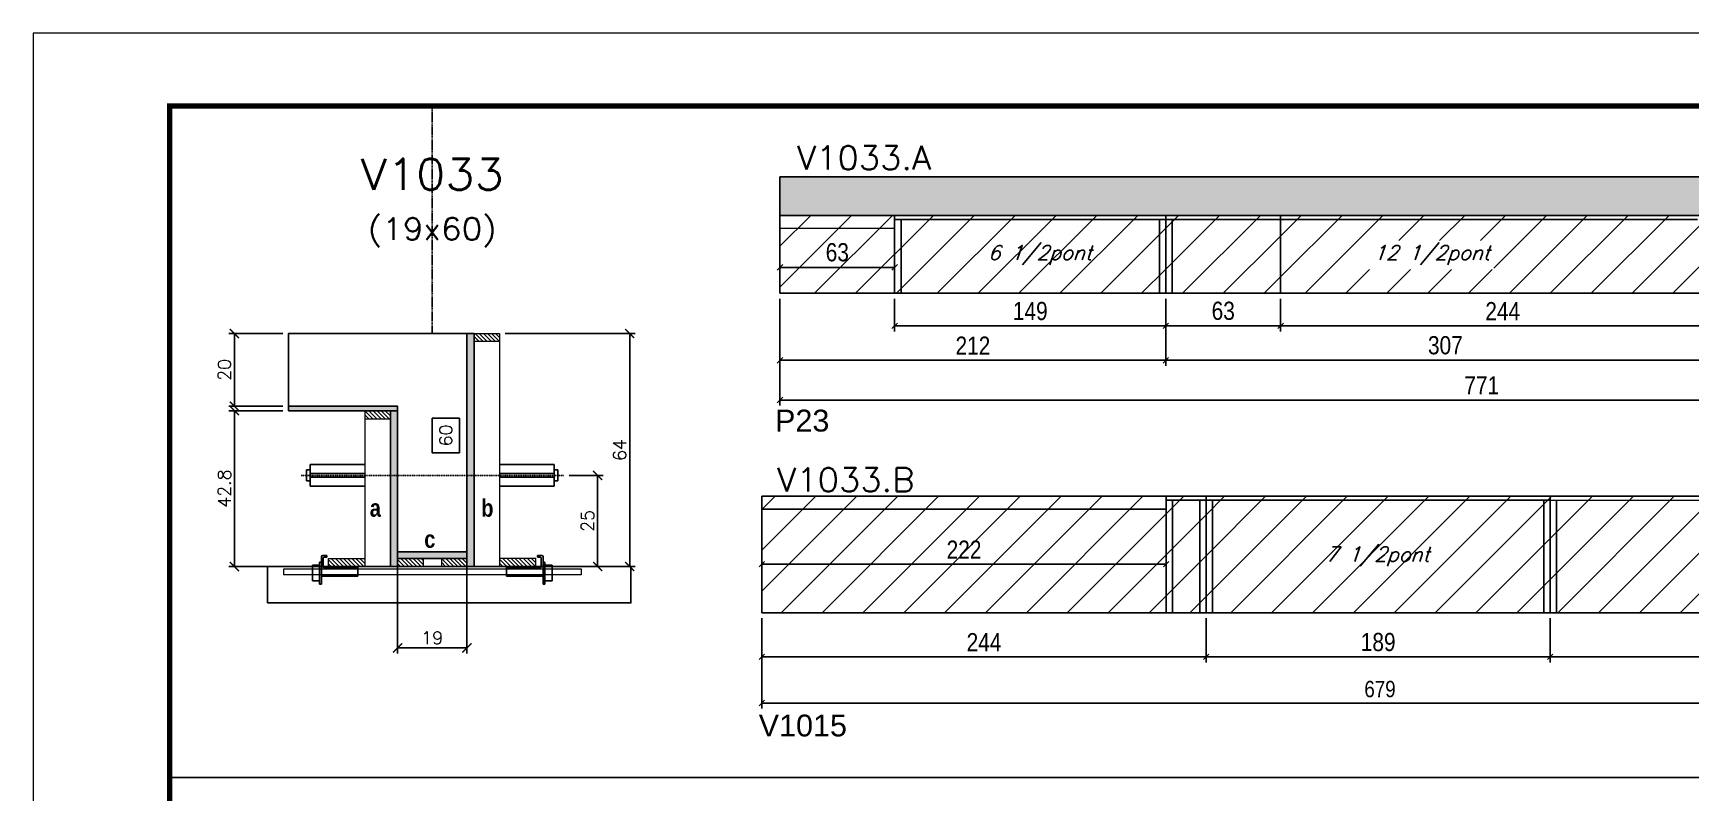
# Model space of a CAD drawing. Extents: x -20960 to -5926, y -2106 to 21915.
# Drawn here: x -10622 to -9711, y 11161 to 11578 of the extents above; entities that cross this region are included whole.
import ezdxf
from ezdxf.enums import TextEntityAlignment as Align

# ---------------------------------------------------------------- set-up
doc = ezdxf.new("R2010")
doc.units = 0
doc.linetypes.add('DASHED', pattern=[0.75, 0.5, -0.25])
doc.linetypes.add('HIDDEN', pattern=[0.375, 0.25, -0.125])
for name, color, linetype in [('5', 5, 'Continuous'), ('barrote', 251, 'Continuous'), ('COTA', 241, 'Continuous'), ('Cota Seção (2x)', 4, 'Continuous'), ('detalhes', 4, 'Continuous'), ('Painéis', 200, 'Continuous'), ('presilha', 1, 'Continuous'), ('SARR_2.2x7', 40, 'Continuous'), ('SARR_3.5x7', 81, 'Continuous'), ('TENSOR', 3, 'Continuous'), ('texto', 7, 'Continuous'), ('Texto de Titulo', 7, 'Continuous'), ('Texto Qtd Sarr', 242, 'Continuous')]:
    doc.layers.add(name, color=color, linetype=linetype)
for name, color, linetype, lineweight in [('CONCRETO', 251, 'Continuous', 25), ('Folhas', 255, 'Continuous', 9), ('Hachura', 251, 'Continuous', 9), ('Madeira', 126, 'Continuous', 18), ('Sarr 2.2x7', 40, 'Continuous', 9), ('SARRAFO DE PRESSAO', 251, 'DASHED', 9), ('SCO-___-LAJ', 2, 'Continuous', 0), ('Texto Seção', 7, 'Continuous', 15)]:
    doc.layers.add(name, color=color, linetype=linetype, lineweight=lineweight)
doc.styles.add('COTA TECNICA', font='techl___.ttf', dxfattribs={"height": 10})
doc.styles.add('COTA TECNICA-50', font='techl___.ttf', dxfattribs={"height": 9})
doc.styles.add('REGUA-120', font='ROMANS.shx', dxfattribs={"height": 15})
doc.styles.add('Romans', font='romans.shx')
doc.styles.get("Standard").update_dxf_attribs({"font": 'arial.ttf'})
doc.styles.add('TECNICA', font='techb___.ttf', dxfattribs={"height": 10})
doc.dimstyles.new('COTA PAINEL-50', dxfattribs={"dimtxt": 9, "dimasz": 3, "dimexe": 3, "dimexo": 3, "dimgap": 3, "dimtad": 1, "dimdec": 1, "dimzin": 12, "dimdsep": 46, "dimtxsty": 'COTA TECNICA-50', "dimblk1": 'OBLIQUE', "dimblk2": 'OBLIQUE', "dimsah": 1, "dimcen": 0.9, "dimclrd": 4, "dimclre": 4, "dimclrt": 240, "dimadec": 1, "dimazin": 3, "dimtfac": 1, "dimtdec": 1, "dimtmove": 0, "dimatfit": 3, "dimfxl": 1, "dimtolj": 1, "dimtzin": 12, "dimarcsym": 0})
doc.dimstyles.new('Cota Seção (2x)', dxfattribs={"dimtxt": 7, "dimasz": 5, "dimexe": 3, "dimexo": 3, "dimgap": 2, "dimtad": 3, "dimdec": 1, "dimlfac": 0.5, "dimzin": 12, "dimdsep": 46, "dimtxsty": 'Romans', "dimblk": 'ARCHTICK', "dimcen": 0, "dimclrd": 4, "dimclre": 4, "dimclrt": 1, "dimadec": 1, "dimazin": 3, "dimtfac": 1, "dimtdec": 1, "dimtmove": 0, "dimatfit": 3, "dimldrblk": 'OBLIQUE', "dimfxl": 1, "dimtolj": 1, "dimtzin": 12, "dimarcsym": 0})
doc.dimstyles.new('Cota Seção interna', dxfattribs={"dimtxt": 7, "dimasz": 6, "dimexe": 0.18, "dimexo": 2, "dimgap": -4, "dimtad": 3, "dimdec": 1, "dimlfac": 0.5, "dimzin": 12, "dimdsep": 46, "dimtxsty": 'Romans', "dimblk": 'ARCHTICK', "dimcen": 0.09, "dimse1": 1, "dimse2": 1, "dimsd1": 1, "dimsd2": 1, "dimclrd": 180, "dimclre": 5, "dimclrt": 1, "dimadec": 0, "dimazin": 3, "dimtfac": 1, "dimtdec": 1, "dimtofl": 0, "dimtmove": 0, "dimatfit": 3, "dimldrblk": 'ARCHTICK', "dimfxl": 1, "dimtolj": 1, "dimtzin": 0, "dimarcsym": 0})
doc.dimstyles.new('PAINEL', dxfattribs={"dimtxt": 10, "dimasz": 3, "dimexe": 3, "dimexo": 3, "dimgap": 3, "dimtad": 1, "dimdec": 1, "dimzin": 12, "dimdsep": 46, "dimtxsty": 'COTA TECNICA', "dimblk1": 'OBLIQUE', "dimblk2": 'OBLIQUE', "dimsah": 1, "dimcen": 0.9, "dimclrd": 4, "dimclre": 4, "dimclrt": 240, "dimadec": 1, "dimazin": 3, "dimtfac": 1, "dimtdec": 1, "dimtmove": 0, "dimatfit": 3, "dimfxl": 1, "dimtolj": 1, "dimtzin": 12, "dimarcsym": 0})
pattern_1 = [(315, (12534.8435, 3055.5712), (1.12253202, 1.12253202), [])]
pattern_2 = [(45, (-3170, 1148.575), (-11.22532, 11.22532), [])]

# ---------------------------------------------------------------- blocks, each defined once
blk = doc.blocks.new('9999999999')
at = {"layer": 'Folhas'}
blk.add_lwpolyline([(98138.98, 34190.21), (99623.98, 34190.21), (99623.98, 35240.21), (98138.98, 35240.21)], close=True, dxfattribs=at)
at = {"layer": 'Folhas', "color": 30, "const_width": 3}
blk.add_lwpolyline([(98213.98, 34230.21), (99583.98, 34230.21), (99583.98, 35200.21), (98213.98, 35200.21)], close=True, dxfattribs=at)
blk = doc.blocks.new('_ArchTick')
at = {"color": 0, "linetype": 'ByBlock', "const_width": 0.15}
blk.add_lwpolyline([(-0.5, -0.5), (0.5, 0.5)], dxfattribs=at)
blk = doc.blocks.new('*D7686')
at = {"layer": 'COTA', "color": 4, "lineweight": -2, "transparency": 16777216}
for p, q in [((-10484.78, 11370.81), (-10514.43, 11370.81)), ((-10511.43, 11285.21), (-10511.43, 11370.81)), ((-10462.78, 11285.21), (-10514.43, 11285.21))]:
    blk.add_line(p, q, dxfattribs=at)
at = {"layer": 'Defpoints', "color": 0, "transparency": 16777216}
for p in [(-10511.43, 11370.81), (-10481.78, 11370.81), (-10459.78, 11285.21)]:
    blk.add_point(p, dxfattribs=at)
at = {"layer": 'COTA', "color": 4, "lineweight": -2, "transparency": 16777216, "xscale": 5, "yscale": 5, "zscale": 5}
for p, rotation in [((-10511.43, 11370.81), 90), ((-10511.43, 11285.21), 270)]:
    blk.add_blockref('_ArchTick', p, dxfattribs=dict(at, rotation=rotation))
at = {"layer": 'COTA', "color": 1, "transparency": 16777216, "insert": (-10516.93, 11328.01), "char_height": 7, "attachment_point": 5, "rotation": 90, "style": 'Romans'}
blk.add_mtext('\\A1;42.8', dxfattribs=at)
blk = doc.blocks.new('_Oblique')
at = {"color": 0, "linetype": 'ByBlock', "lineweight": -2}
blk.add_line((-0.5, -0.5), (0.5, 0.5), dxfattribs=at)
blk = doc.blocks.new('*D7687')
at = {"layer": 'COTA', "color": 4, "lineweight": -2, "transparency": 16777216}
for p, q in [((-10484.78, 11413.21), (-10514.43, 11413.21)), ((-10511.43, 11413.21), (-10511.43, 11373.21)), ((-10484.78, 11373.21), (-10514.43, 11373.21))]:
    blk.add_line(p, q, dxfattribs=at)
at = {"layer": 'Defpoints', "color": 0, "transparency": 16777216}
for p in [(-10481.78, 11413.21), (-10511.43, 11373.21), (-10481.78, 11373.21)]:
    blk.add_point(p, dxfattribs=at)
at = {"layer": 'COTA', "color": 4, "lineweight": -2, "transparency": 16777216, "xscale": 5, "yscale": 5, "zscale": 5}
for p, rotation in [((-10511.43, 11413.21), 90), ((-10511.43, 11373.21), 270)]:
    blk.add_blockref('_ArchTick', p, dxfattribs=dict(at, rotation=rotation))
at = {"layer": 'COTA', "color": 1, "transparency": 16777216, "insert": (-10516.93, 11393.21), "char_height": 7, "attachment_point": 5, "rotation": 90, "style": 'Romans'}
blk.add_mtext('\\A1;20', dxfattribs=at)
blk = doc.blocks.new('*D7688')
at = {"layer": 'COTA', "color": 4, "lineweight": -2, "transparency": 16777216}
for p, q in [((-10362.79, 11413.21), (-10291.3, 11413.21)), ((-10294.3, 11285.21), (-10294.3, 11413.21)), ((-10342.78, 11285.21), (-10291.3, 11285.21))]:
    blk.add_line(p, q, dxfattribs=at)
at = {"layer": 'Defpoints', "color": 0, "transparency": 16777216}
for p in [(-10365.79, 11413.21), (-10294.3, 11413.21), (-10345.78, 11285.21)]:
    blk.add_point(p, dxfattribs=at)
at = {"layer": 'COTA', "color": 4, "lineweight": -2, "transparency": 16777216, "xscale": 5, "yscale": 5, "zscale": 5}
for p, rotation in [((-10294.3, 11413.21), 90), ((-10294.3, 11285.21), 270)]:
    blk.add_blockref('_ArchTick', p, dxfattribs=dict(at, rotation=rotation))
at = {"layer": 'COTA', "color": 1, "transparency": 16777216, "insert": (-10299.8, 11349.21), "char_height": 7, "attachment_point": 5, "rotation": 90, "style": 'Romans'}
blk.add_mtext('\\A1;64', dxfattribs=at)
blk = doc.blocks.new('*D7689')
at = {"layer": 'Cota Seção (2x)', "color": 180, "lineweight": -2, "transparency": 16777216}
for p, q in [((-10387.78, 11366.71), (-10402.78, 11366.71)), ((-10402.78, 11366.71), (-10402.78, 11347.71)), ((-10387.78, 11347.71), (-10387.78, 11366.71)), ((-10402.78, 11347.71), (-10387.78, 11347.71))]:
    blk.add_line(p, q, dxfattribs=at)
at = {"layer": 'Defpoints', "color": 0, "transparency": 16777216}
for p in [(-10383.79, 11413.21), (-10383.78, 11413.21), (-10383.78, 11293.22)]:
    blk.add_point(p, dxfattribs=at)
at = {"layer": 'Cota Seção (2x)', "color": 1, "transparency": 16777216, "insert": (-10395.28, 11357.21), "char_height": 7, "attachment_point": 5, "rotation": 90, "style": 'Romans'}
blk.add_mtext('\\A1;60', dxfattribs=at)
blk = doc.blocks.new('titulo1')
at = {"layer": 'Defpoints', "color": 252, "linetype": 'HIDDEN', "ltscale": 2}
blk.add_line((0, 0), (0, 125), dxfattribs=at)
at = {"layer": 'Defpoints', "style": 'Romans', "oblique": 15}
blk.add_attdef('FOLHA', text='', height=10, dxfattribs=at).set_placement((0, 15.58), align=Align.MIDDLE_CENTER)
at = {"layer": 'Texto Qtd Sarr', "color": 3, "style": 'Romans', "oblique": 15}
for tag, height, p in [('TITULO', 17, (0, 71.45)), ('SEÇÃO', 12, (0, 41.55))]:
    blk.add_attdef(tag, text='', height=height, dxfattribs=at).set_placement(p, align=Align.MIDDLE_CENTER)
blk = doc.blocks.new('PRESILHA METÁLICA 1')
at = {"layer": 'presilha'}
for p, q in [((6, 15.5), (7.5, 15.5)), ((6, -2.5), (6, 15.5)), ((7.5, 10.6), (7.5, 19.9)), ((7.5, 15.5), (7.5, -2.5)), ((12, 21), (8.6, 21)), ((9, 11.6), (9, 18.9)), ((12, 19.5), (9.6, 19.5)), ((12, 21), (12, 19.5)), ((0, 13), (6, 13)), ((0, 13), (0, 0)), ((6, 0), (0, 0)), ((6, 13), (6, 0)), ((37.5, 4.1), (7.5, 4.1)), ((37.5, 11), (9.6, 11)), ((37.5, 11), (37.5, 4.1)), ((7.5, -2.5), (6, -2.5))]:
    blk.add_line(p, q, dxfattribs=at)
for centre, radius, start, end in [((8.6, 19.9), 1.14, 90, 180), ((9.6, 18.9), 0.57, 90, 180), ((9.6, 11.6), 0.57, 180, 270)]:
    blk.add_arc(centre, radius, start, end, dxfattribs=at)
blk = doc.blocks.new('*D7690')
at = {"layer": 'COTA', "color": 4, "lineweight": -2, "transparency": 16777216}
for p, q in [((-10421.78, 11286.61), (-10421.78, 11237.49)), ((-10383.78, 11286.61), (-10383.78, 11237.49)), ((-10421.78, 11240.49), (-10383.78, 11240.49))]:
    blk.add_line(p, q, dxfattribs=at)
at = {"layer": 'Defpoints', "color": 0, "transparency": 16777216}
for p in [(-10421.78, 11289.61), (-10383.78, 11289.61), (-10383.78, 11240.49)]:
    blk.add_point(p, dxfattribs=at)
at = {"layer": 'COTA', "color": 4, "lineweight": -2, "transparency": 16777216, "xscale": 5, "yscale": 5, "zscale": 5, "rotation": 180}
blk.add_blockref('_ArchTick', (-10421.78, 11240.49), dxfattribs=at)
at = {"layer": 'COTA', "color": 4, "lineweight": -2, "transparency": 16777216, "xscale": 5, "yscale": 5, "zscale": 5}
blk.add_blockref('_ArchTick', (-10383.78, 11240.49), dxfattribs=at)
at = {"layer": 'COTA', "color": 1, "transparency": 16777216, "insert": (-10402.78, 11245.99), "char_height": 7, "attachment_point": 5, "style": 'Romans'}
blk.add_mtext('\\A1;19', dxfattribs=at)
blk = doc.blocks.new('*D7735')
at = {"layer": 'COTA', "color": 4, "linetype": 'ByBlock', "lineweight": -2, "transparency": 16777216}
for p, q in [((-10211.77, 11432.29), (-10211.77, 11395.48)), ((-9999.77, 11432.29), (-9999.77, 11395.48)), ((-10211.77, 11398.48), (-9999.77, 11398.48))]:
    blk.add_line(p, q, dxfattribs=at)
at = {"layer": 'Defpoints', "color": 0, "linetype": 'ByBlock', "transparency": 16777216}
for p in [(-10211.77, 11435.29), (-9999.77, 11435.29), (-9999.77, 11398.48)]:
    blk.add_point(p, dxfattribs=at)
at = {"layer": 'COTA', "color": 4, "linetype": 'ByBlock', "lineweight": -2, "transparency": 16777216, "xscale": 3, "yscale": 3, "zscale": 3, "rotation": 180}
blk.add_blockref('_Oblique', (-10211.77, 11398.48), dxfattribs=at)
at = {"layer": 'COTA', "color": 4, "linetype": 'ByBlock', "lineweight": -2, "transparency": 16777216, "xscale": 3, "yscale": 3, "zscale": 3}
blk.add_blockref('_Oblique', (-9999.77, 11398.48), dxfattribs=at)
at = {"layer": 'COTA', "color": 240, "linetype": 'ByBlock', "transparency": 16777216, "insert": (-10105.77, 11406.54), "char_height": 10, "attachment_point": 5, "style": 'COTA TECNICA'}
blk.add_mtext('\\A1;212', dxfattribs=at)
blk = doc.blocks.new('*D7691')
at = {"layer": 'COTA', "color": 4, "linetype": 'ByBlock', "lineweight": -2, "transparency": 16777216}
for p, q in [((-9999.77, 11432.29), (-9999.77, 11414.4)), ((-9936.75, 11432.29), (-9936.75, 11414.4)), ((-9999.77, 11417.4), (-9936.75, 11417.4))]:
    blk.add_line(p, q, dxfattribs=at)
at = {"layer": 'Defpoints', "color": 0, "linetype": 'ByBlock', "transparency": 16777216}
for p in [(-9999.77, 11435.29), (-9936.75, 11435.29), (-9936.75, 11417.4)]:
    blk.add_point(p, dxfattribs=at)
at = {"layer": 'COTA', "color": 4, "linetype": 'ByBlock', "lineweight": -2, "transparency": 16777216, "xscale": 3, "yscale": 3, "zscale": 3, "rotation": 180}
blk.add_blockref('_Oblique', (-9999.77, 11417.4), dxfattribs=at)
at = {"layer": 'COTA', "color": 4, "linetype": 'ByBlock', "lineweight": -2, "transparency": 16777216, "xscale": 3, "yscale": 3, "zscale": 3}
blk.add_blockref('_Oblique', (-9936.75, 11417.4), dxfattribs=at)
at = {"layer": 'COTA', "color": 240, "linetype": 'ByBlock', "transparency": 16777216, "insert": (-9968.26, 11425.62), "char_height": 10, "attachment_point": 5, "style": 'COTA TECNICA'}
blk.add_mtext('\\A1;63', dxfattribs=at)
blk = doc.blocks.new('*D7692')
at = {"layer": 'COTA', "color": 4, "linetype": 'ByBlock', "lineweight": -2, "transparency": 16777216}
for p, q in [((-9936.75, 11432.29), (-9936.75, 11414.4)), ((-9692.75, 11432.29), (-9692.75, 11414.4)), ((-9936.75, 11417.4), (-9692.75, 11417.4))]:
    blk.add_line(p, q, dxfattribs=at)
at = {"layer": 'Defpoints', "color": 0, "linetype": 'ByBlock', "transparency": 16777216}
for p in [(-9936.75, 11435.29), (-9692.75, 11435.29), (-9692.75, 11417.4)]:
    blk.add_point(p, dxfattribs=at)
at = {"layer": 'COTA', "color": 4, "linetype": 'ByBlock', "lineweight": -2, "transparency": 16777216, "xscale": 3, "yscale": 3, "zscale": 3, "rotation": 180}
blk.add_blockref('_Oblique', (-9936.75, 11417.4), dxfattribs=at)
at = {"layer": 'COTA', "color": 4, "linetype": 'ByBlock', "lineweight": -2, "transparency": 16777216, "xscale": 3, "yscale": 3, "zscale": 3}
blk.add_blockref('_Oblique', (-9692.75, 11417.4), dxfattribs=at)
at = {"layer": 'COTA', "color": 240, "linetype": 'ByBlock', "transparency": 16777216, "insert": (-9814.75, 11425.48), "char_height": 10, "attachment_point": 5, "style": 'COTA TECNICA'}
blk.add_mtext('\\A1;244', dxfattribs=at)
blk = doc.blocks.new('*D7693')
at = {"layer": 'COTA', "color": 4, "linetype": 'ByBlock', "lineweight": -2, "transparency": 16777216}
for p, q in [((-10221.67, 11256.75), (-10221.67, 11232.55)), ((-9977.67, 11256.75), (-9977.67, 11232.55)), ((-10221.67, 11235.55), (-9977.67, 11235.55))]:
    blk.add_line(p, q, dxfattribs=at)
at = {"layer": 'Defpoints', "color": 0, "linetype": 'ByBlock', "transparency": 16777216}
for p in [(-10221.67, 11259.75), (-9977.67, 11259.75), (-9977.67, 11235.55)]:
    blk.add_point(p, dxfattribs=at)
at = {"layer": 'COTA', "color": 4, "linetype": 'ByBlock', "lineweight": -2, "transparency": 16777216, "xscale": 3, "yscale": 3, "zscale": 3, "rotation": 180}
blk.add_blockref('_Oblique', (-10221.67, 11235.55), dxfattribs=at)
at = {"layer": 'COTA', "color": 4, "linetype": 'ByBlock', "lineweight": -2, "transparency": 16777216, "xscale": 3, "yscale": 3, "zscale": 3}
blk.add_blockref('_Oblique', (-9977.67, 11235.55), dxfattribs=at)
at = {"layer": 'COTA', "color": 240, "linetype": 'ByBlock', "transparency": 16777216, "insert": (-10099.67, 11243.62), "char_height": 10, "attachment_point": 5, "style": 'COTA TECNICA'}
blk.add_mtext('\\A1;244', dxfattribs=at)
blk = doc.blocks.new('*D7694')
at = {"layer": 'COTA', "color": 4, "linetype": 'ByBlock', "lineweight": -2, "transparency": 16777216}
for p, q in [((-9977.67, 11256.75), (-9977.67, 11232.55)), ((-9788.66, 11256.75), (-9788.66, 11232.55)), ((-9977.67, 11235.55), (-9788.66, 11235.55))]:
    blk.add_line(p, q, dxfattribs=at)
at = {"layer": 'Defpoints', "color": 0, "linetype": 'ByBlock', "transparency": 16777216}
for p in [(-9977.67, 11259.75), (-9788.66, 11259.75), (-9788.66, 11235.55)]:
    blk.add_point(p, dxfattribs=at)
at = {"layer": 'COTA', "color": 4, "linetype": 'ByBlock', "lineweight": -2, "transparency": 16777216, "xscale": 3, "yscale": 3, "zscale": 3, "rotation": 180}
blk.add_blockref('_Oblique', (-9977.67, 11235.55), dxfattribs=at)
at = {"layer": 'COTA', "color": 4, "linetype": 'ByBlock', "lineweight": -2, "transparency": 16777216, "xscale": 3, "yscale": 3, "zscale": 3}
blk.add_blockref('_Oblique', (-9788.66, 11235.55), dxfattribs=at)
at = {"layer": 'COTA', "color": 240, "linetype": 'ByBlock', "transparency": 16777216, "insert": (-9883.16, 11243.65), "char_height": 10, "attachment_point": 5, "style": 'COTA TECNICA'}
blk.add_mtext('\\A1;189', dxfattribs=at)
blk = doc.blocks.new('*D7737')
at = {"layer": 'COTA', "color": 4, "linetype": 'ByBlock', "lineweight": -2, "transparency": 16777216}
for p, q in [((-9788.66, 11256.75), (-9788.66, 11232.55)), ((-9542.66, 11256.75), (-9542.66, 11232.55)), ((-9788.66, 11235.55), (-9542.66, 11235.55))]:
    blk.add_line(p, q, dxfattribs=at)
at = {"layer": 'Defpoints', "color": 0, "linetype": 'ByBlock', "transparency": 16777216}
for p in [(-9788.66, 11259.75), (-9542.66, 11259.75), (-9542.66, 11235.55)]:
    blk.add_point(p, dxfattribs=at)
at = {"layer": 'COTA', "color": 4, "linetype": 'ByBlock', "lineweight": -2, "transparency": 16777216, "xscale": 3, "yscale": 3, "zscale": 3, "rotation": 180}
blk.add_blockref('_Oblique', (-9788.66, 11235.55), dxfattribs=at)
at = {"layer": 'COTA', "color": 4, "linetype": 'ByBlock', "lineweight": -2, "transparency": 16777216, "xscale": 3, "yscale": 3, "zscale": 3}
blk.add_blockref('_Oblique', (-9542.66, 11235.55), dxfattribs=at)
at = {"layer": 'COTA', "color": 240, "linetype": 'ByBlock', "transparency": 16777216, "insert": (-9665.66, 11243.65), "char_height": 10, "attachment_point": 5, "style": 'COTA TECNICA'}
blk.add_mtext('\\A1;246', dxfattribs=at)
blk = doc.blocks.new('*D7747')
at = {"layer": 'COTA', "color": 4, "linetype": 'ByBlock', "lineweight": -2, "transparency": 16777216}
for p, q in [((-10211.77, 11453.69), (-10211.77, 11446.56)), ((-10211.77, 11449.56), (-10148.77, 11449.56)), ((-10148.77, 11453.69), (-10148.77, 11446.56))]:
    blk.add_line(p, q, dxfattribs=at)
at = {"layer": 'Defpoints', "color": 0, "linetype": 'ByBlock', "transparency": 16777216}
for p in [(-10211.77, 11456.69), (-10148.77, 11456.69), (-10148.77, 11449.56)]:
    blk.add_point(p, dxfattribs=at)
at = {"layer": 'COTA', "color": 4, "linetype": 'ByBlock', "lineweight": -2, "transparency": 16777216, "xscale": 3, "yscale": 3, "zscale": 3, "rotation": 180}
blk.add_blockref('_Oblique', (-10211.77, 11449.56), dxfattribs=at)
at = {"layer": 'COTA', "color": 4, "linetype": 'ByBlock', "lineweight": -2, "transparency": 16777216, "xscale": 3, "yscale": 3, "zscale": 3}
blk.add_blockref('_Oblique', (-10148.77, 11449.56), dxfattribs=at)
at = {"layer": 'COTA', "color": 240, "linetype": 'ByBlock', "transparency": 16777216, "insert": (-10180.27, 11457.78), "char_height": 10, "attachment_point": 5, "style": 'COTA TECNICA'}
blk.add_mtext('\\A1;63', dxfattribs=at)
blk = doc.blocks.new('*D7749')
at = {"layer": 'COTA', "color": 4, "linetype": 'ByBlock', "lineweight": -2, "transparency": 16777216}
for p, q in [((-10221.67, 11288.76), (-10221.67, 11283.46)), ((-10221.67, 11286.46), (-9999.67, 11286.46)), ((-9999.67, 11288.76), (-9999.67, 11283.46))]:
    blk.add_line(p, q, dxfattribs=at)
at = {"layer": 'Defpoints', "color": 0, "linetype": 'ByBlock', "transparency": 16777216}
for p in [(-10221.67, 11291.76), (-9999.67, 11291.76), (-9999.67, 11286.46)]:
    blk.add_point(p, dxfattribs=at)
at = {"layer": 'COTA', "color": 4, "linetype": 'ByBlock', "lineweight": -2, "transparency": 16777216, "xscale": 3, "yscale": 3, "zscale": 3, "rotation": 180}
blk.add_blockref('_Oblique', (-10221.67, 11286.46), dxfattribs=at)
at = {"layer": 'COTA', "color": 4, "linetype": 'ByBlock', "lineweight": -2, "transparency": 16777216, "xscale": 3, "yscale": 3, "zscale": 3}
blk.add_blockref('_Oblique', (-9999.67, 11286.46), dxfattribs=at)
at = {"layer": 'COTA', "color": 240, "linetype": 'ByBlock', "transparency": 16777216, "insert": (-10110.67, 11294.46), "char_height": 10, "attachment_point": 5, "style": 'COTA TECNICA'}
blk.add_mtext('\\A1;222', dxfattribs=at)
blk = doc.blocks.new('*D7705')
at = {"layer": 'COTA', "color": 4, "linetype": 'ByBlock', "lineweight": -2, "transparency": 16777216}
for p, q in [((-10211.77, 11432.29), (-10211.77, 11373.66)), ((-9440.75, 11432.29), (-9440.75, 11373.66)), ((-10211.77, 11376.66), (-9440.75, 11376.66))]:
    blk.add_line(p, q, dxfattribs=at)
at = {"layer": 'Defpoints', "color": 0, "linetype": 'ByBlock', "transparency": 16777216}
for p in [(-10211.77, 11435.29), (-9440.75, 11435.29), (-9440.75, 11376.66)]:
    blk.add_point(p, dxfattribs=at)
at = {"layer": 'COTA', "color": 4, "linetype": 'ByBlock', "lineweight": -2, "transparency": 16777216, "xscale": 3, "yscale": 3, "zscale": 3, "rotation": 180}
blk.add_blockref('_Oblique', (-10211.77, 11376.66), dxfattribs=at)
at = {"layer": 'COTA', "color": 4, "linetype": 'ByBlock', "lineweight": -2, "transparency": 16777216, "xscale": 3, "yscale": 3, "zscale": 3}
blk.add_blockref('_Oblique', (-9440.75, 11376.66), dxfattribs=at)
at = {"layer": 'COTA', "color": 240, "linetype": 'ByBlock', "transparency": 16777216, "insert": (-9826.26, 11384.73), "char_height": 10, "attachment_point": 5, "style": 'COTA TECNICA'}
blk.add_mtext('\\A1;771', dxfattribs=at)
blk = doc.blocks.new('*D7706')
at = {"layer": 'COTA', "color": 4, "lineweight": -2, "transparency": 16777216}
for p, q in [((-10327.48, 11335.27), (-10308.92, 11335.27)), ((-10311.92, 11335.27), (-10311.92, 11285.21)), ((-10327.47, 11285.21), (-10308.92, 11285.21))]:
    blk.add_line(p, q, dxfattribs=at)
at = {"layer": 'Defpoints', "color": 0, "transparency": 16777216}
for p in [(-10330.48, 11335.27), (-10330.47, 11285.21), (-10311.92, 11285.21)]:
    blk.add_point(p, dxfattribs=at)
at = {"layer": 'COTA', "color": 4, "lineweight": -2, "transparency": 16777216, "xscale": 5, "yscale": 5, "zscale": 5}
for p, rotation in [((-10311.92, 11335.27), 90), ((-10311.92, 11285.21), 270)]:
    blk.add_blockref('_ArchTick', p, dxfattribs=dict(at, rotation=rotation))
at = {"layer": 'COTA', "color": 1, "transparency": 16777216, "insert": (-10317.42, 11310.24), "char_height": 7, "attachment_point": 5, "rotation": 90, "style": 'Romans'}
blk.add_mtext('\\A1;25', dxfattribs=at)
blk = doc.blocks.new('*D7750')
at = {"layer": 'COTA', "color": 4, "linetype": 'ByBlock', "lineweight": -2, "transparency": 16777216}
for p, q in [((-10221.67, 11256.76), (-10221.67, 11207.21)), ((-9542.66, 11256.75), (-9542.66, 11207.21)), ((-10221.67, 11210.21), (-9542.66, 11210.21))]:
    blk.add_line(p, q, dxfattribs=at)
at = {"layer": 'Defpoints', "color": 0, "linetype": 'ByBlock', "transparency": 16777216}
for p in [(-10221.67, 11259.76), (-9542.66, 11259.75), (-9542.66, 11210.21)]:
    blk.add_point(p, dxfattribs=at)
at = {"layer": 'COTA', "color": 4, "linetype": 'ByBlock', "lineweight": -2, "transparency": 16777216, "xscale": 3, "yscale": 3, "zscale": 3, "rotation": 180}
blk.add_blockref('_Oblique', (-10221.67, 11210.21), dxfattribs=at)
at = {"layer": 'COTA', "color": 4, "linetype": 'ByBlock', "lineweight": -2, "transparency": 16777216, "xscale": 3, "yscale": 3, "zscale": 3}
blk.add_blockref('_Oblique', (-9542.66, 11210.21), dxfattribs=at)
at = {"layer": 'COTA', "color": 240, "linetype": 'ByBlock', "transparency": 16777216, "insert": (-9882.16, 11217.83), "char_height": 9, "attachment_point": 5, "style": 'COTA TECNICA-50'}
blk.add_mtext('\\A1;679', dxfattribs=at)
blk = doc.blocks.new('*D7751')
at = {"layer": 'COTA', "color": 4, "lineweight": -2, "ltscale": 25, "transparency": 16777216}
for p, q in [((-10148.77, 11432.29), (-10148.77, 11414.4)), ((-9999.77, 11432.29), (-9999.77, 11414.4)), ((-10148.77, 11417.4), (-9999.77, 11417.4))]:
    blk.add_line(p, q, dxfattribs=at)
at = {"layer": 'Defpoints', "color": 0, "ltscale": 25, "transparency": 16777216}
for p in [(-10148.77, 11435.29), (-9999.77, 11435.29), (-9999.77, 11417.4)]:
    blk.add_point(p, dxfattribs=at)
at = {"layer": 'COTA', "color": 4, "lineweight": -2, "ltscale": 25, "transparency": 16777216, "xscale": 3, "yscale": 3, "zscale": 3, "rotation": 180}
blk.add_blockref('_Oblique', (-10148.77, 11417.4), dxfattribs=at)
at = {"layer": 'COTA', "color": 4, "lineweight": -2, "ltscale": 25, "transparency": 16777216, "xscale": 3, "yscale": 3, "zscale": 3}
blk.add_blockref('_Oblique', (-9999.77, 11417.4), dxfattribs=at)
at = {"layer": 'COTA', "color": 240, "ltscale": 25, "transparency": 16777216, "insert": (-10074.27, 11425.51), "char_height": 10, "attachment_point": 5, "style": 'COTA TECNICA'}
blk.add_mtext('\\A1;149', dxfattribs=at)
blk = doc.blocks.new('*D7755')
at = {"layer": 'COTA', "color": 4, "lineweight": -2, "ltscale": 25, "transparency": 16777216}
for p, q in [((-9999.77, 11432.29), (-9999.77, 11395.48)), ((-9692.75, 11432.29), (-9692.75, 11395.48)), ((-9692.75, 11398.48), (-9999.77, 11398.48))]:
    blk.add_line(p, q, dxfattribs=at)
at = {"layer": 'Defpoints', "color": 0, "ltscale": 25, "transparency": 16777216}
for p in [(-9999.77, 11435.29), (-9692.75, 11435.29), (-9999.77, 11398.48)]:
    blk.add_point(p, dxfattribs=at)
at = {"layer": 'COTA', "color": 4, "lineweight": -2, "ltscale": 25, "transparency": 16777216, "xscale": 3, "yscale": 3, "zscale": 3, "rotation": 180}
blk.add_blockref('_Oblique', (-9999.77, 11398.48), dxfattribs=at)
at = {"layer": 'COTA', "color": 4, "lineweight": -2, "ltscale": 25, "transparency": 16777216, "xscale": 3, "yscale": 3, "zscale": 3}
blk.add_blockref('_Oblique', (-9692.75, 11398.48), dxfattribs=at)
at = {"layer": 'COTA', "color": 240, "ltscale": 25, "transparency": 16777216, "insert": (-9846.26, 11406.7), "char_height": 10, "attachment_point": 5, "style": 'COTA TECNICA'}
blk.add_mtext('\\A1;307', dxfattribs=at)

msp = doc.modelspace()

# ---------------------------------------------------------------- hatches: boundary and pattern name
at = {"layer": 'COTA', "linetype": 'ByBlock'}
h = msp.add_hatch(dxfattribs=at)
h.set_pattern_fill('AR-CONC', color=256, scale=0.03)
h.set_pattern_definition([(50, (-201688.4614, -21435.9957), (5.46554007, -0.47817257), [0.5715, -6.2865]), (355, (-201688.4614, -21435.9957), (-1.05730264, 5.73170536), [0.4572, -5.02921753]), (100.4514447, (-201688.006, -21436.0355), (4.40823741, 5.25353256), [0.48570026, -5.34270734]), (46.1842, (-201688.4614, -21434.472), (8.13237123, -1.26126984), [0.85725, -9.42975]), (96.6355576, (-201687.784, -21434.577), (7.12212402, 7.42278374), [0.7285507, -8.01406824]), (351.184151, (-201688.4614, -21434.472), (7.12212402, 7.42278374), [0.685799, -7.54379196]), (21, (-201687.6994, -21434.8527), (4.54843174, -3.06795595), [0.5715, -6.2865]), (326, (-201687.6994, -21434.8527), (1.85406085, 5.52563898), [0.4572, -5.0292]), (71.451445, (-201687.3204, -21435.1084), (6.40249258, 2.45768307), [0.48570026, -5.34269813]), (37.5, (-201688.4614, -21435.9957), (0.092658098, 2.536651166), [0, -4.96824, 0, -5.1054, 0, -5.04825]), (7.5, (-201688.4614, -21435.9957), (2.004589875, 3.005417245), [0, -2.91084, 0, -4.85394, 0, -1.92405]), (327.5, (-201690.1607, -21435.9957), (4.067717855, -0.17186232), [0, -1.905, 0, -5.9436, 0, -7.8867]), (317.5, (-201690.9227, -21435.9957), (4.44387544, 0.76279473), [0, -2.4765, 0, -3.94716, 0, -5.6007])])
h.paths.add_polyline_path([(-9440.75, 11499.29), (-10211.77, 11499.29), (-10211.77, 11478.09), (-9440.75, 11478.09)])
at = {"layer": 'Hachura', "ltscale": 25}
h = msp.add_hatch(dxfattribs=at)
h.set_pattern_fill('ANSI31', color=256, scale=5)
h.set_pattern_definition(pattern_2)
h.paths.add_polyline_path([(-10211.77, 11478.09), (-10211.77, 11435.29), (-9999.77, 11435.29), (-9999.77, 11478.09)])
h.paths.add_polyline_path([(-10105.24, 11448.3), (-10038, 11448.3), (-10032.5, 11464.28), (-10099.74, 11464.28)], flags=24)
h = msp.add_hatch(dxfattribs=at)
h.set_pattern_fill('ANSI31', color=256, scale=5)
h.set_pattern_definition(pattern_2)
h.paths.add_polyline_path([(-9936.75, 11435.29), (-9936.75, 11478.09), (-9999.77, 11478.09), (-9999.77, 11435.29)])
h = msp.add_hatch(dxfattribs=at)
h.set_pattern_fill('ANSI31', color=256, scale=5)
h.set_pattern_definition(pattern_2)
h.paths.add_polyline_path([(-9440.75, 11435.29), (-9440.75, 11478.09), (-9936.75, 11478.09), (-9936.75, 11435.29)])
h.paths.add_polyline_path([(-9894.06, 11448.3), (-9819.97, 11448.3), (-9814.47, 11464.28), (-9888.56, 11464.28)], flags=16)
at = {"layer": 'Hachura'}
h = msp.add_hatch(color=256, dxfattribs=at)
h.dxf.hatch_style = 1
h.paths.add_polyline_path([(-10379.79, 11413.21), (-10383.79, 11413.21), (-10383.78, 11285.21), (-10379.78, 11285.21)])
h = msp.add_hatch(dxfattribs=at)
h.set_pattern_fill('ANSI31', color=256, scale=0.5, angle=270, style=0)
h.set_pattern_definition([(315, (12534.8532, 3105.5712), (1.12253202, 1.12253202), [])])
h.paths.add_polyline_path([(-10379.79, 11408.81), (-10379.79, 11413.21), (-10365.79, 11413.21), (-10365.79, 11408.81)])
h = msp.add_hatch(color=256, dxfattribs=at)
h.dxf.hatch_style = 1
h.paths.add_polyline_path([(-10481.78, 11370.81), (-10481.78, 11373.21), (-10421.78, 11373.21), (-10421.78, 11370.81)])
h = msp.add_hatch(dxfattribs=at)
h.set_pattern_fill('ANSI31', color=256, scale=0.5, angle=270, style=0)
h.set_pattern_definition([(315, (12534.8435, 3063.1712), (1.12253202, 1.12253202), [])])
h.paths.add_polyline_path([(-10425.78, 11366.41), (-10425.78, 11370.81), (-10439.78, 11370.81), (-10439.78, 11366.41)])
h = msp.add_hatch(color=256, dxfattribs=at)
h.dxf.hatch_style = 1
h.paths.add_polyline_path([(-10425.78, 11370.81), (-10421.78, 11370.81), (-10421.78, 11285.21), (-10425.78, 11285.21)])
at = {"layer": 'Hachura', "ltscale": 25}
h = msp.add_hatch(dxfattribs=at)
h.set_pattern_fill('ANSI31', color=256, scale=5)
h.set_pattern_definition(pattern_2)
h.paths.add_polyline_path([(-10221.67, 11323.76), (-10221.67, 11259.76), (-9977.67, 11259.76), (-9977.67, 11323.76)])
h = msp.add_hatch(dxfattribs=at)
h.set_pattern_fill('ANSI31', color=256, scale=5)
h.set_pattern_definition(pattern_2)
h.paths.add_polyline_path([(-9977.67, 11323.76), (-9977.67, 11259.76), (-9788.66, 11259.76), (-9788.66, 11323.76)])
h.paths.add_polyline_path([(-9920.3, 11282.67), (-9852.68, 11282.67), (-9847.18, 11298.64), (-9914.8, 11298.64)], flags=24)
h = msp.add_hatch(dxfattribs=at)
h.set_pattern_fill('ANSI31', color=256, scale=5)
h.set_pattern_definition(pattern_2)
h.paths.add_polyline_path([(-9788.66, 11323.76), (-9788.66, 11259.76), (-9544.66, 11259.75), (-9544.66, 11323.76)])
h.paths.add_polyline_path([(-9715.15, 11283.27), (-9647.53, 11283.27), (-9642.03, 11299.25), (-9709.65, 11299.25)], flags=24)
at = {"layer": 'Hachura'}
h = msp.add_hatch(color=256, dxfattribs=at)
h.dxf.hatch_style = 1
h.paths.add_polyline_path([(-10421.78, 11289.61), (-10421.78, 11293.21), (-10383.78, 11293.21), (-10383.78, 11289.61)])
h = msp.add_hatch(dxfattribs=at)
h.set_pattern_fill('ANSI31', color=256, scale=0.5, angle=270, style=0)
h.set_pattern_definition(pattern_1)
h.paths.add_polyline_path([(-10459.78, 11285.21), (-10459.78, 11289.61), (-10439.78, 11289.61), (-10439.78, 11285.21)])
h = msp.add_hatch(dxfattribs=at)
h.set_pattern_fill('ANSI31', color=256, scale=0.5, angle=270, style=0)
h.set_pattern_definition(pattern_1)
h.paths.add_polyline_path([(-10421.78, 11285.21), (-10421.78, 11289.61), (-10407.78, 11289.61), (-10407.78, 11285.21)])
h = msp.add_hatch(dxfattribs=at)
h.set_pattern_fill('ANSI31', color=256, scale=0.5, angle=270, style=0)
h.set_pattern_definition(pattern_1)
h.paths.add_polyline_path([(-10383.78, 11285.21), (-10383.78, 11289.61), (-10397.78, 11289.61), (-10397.78, 11285.21)])
h = msp.add_hatch(dxfattribs=at)
h.set_pattern_fill('ANSI31', color=256, scale=0.5, angle=270, style=0)
h.set_pattern_definition(pattern_1)
h.paths.add_polyline_path([(-10345.78, 11285.21), (-10345.78, 11289.61), (-10365.78, 11289.61), (-10365.78, 11285.21)])

# ---------------------------------------------------------------- linework, layer by layer
at = {"ltscale": 3}
for p, q in [((-10471.78, 11338.27), (-10471.78, 11332.27)), ((-10469.78, 11338.27), (-10471.78, 11338.27)), ((-10469.78, 11341.27), (-10469.78, 11329.27)), ((-10469.78, 11341.27), (-10439.78, 11341.27)), ((-10335.78, 11341.27), (-10365.78, 11341.27)), ((-10335.78, 11341.27), (-10335.78, 11329.27)), ((-10333.78, 11338.27), (-10335.78, 11338.27)), ((-10333.78, 11338.27), (-10333.78, 11332.27)), ((-10469.78, 11332.27), (-10471.78, 11332.27)), ((-10439.78, 11336.27), (-10469.78, 11336.27)), ((-10439.78, 11334.27), (-10469.78, 11334.27)), ((-10469.78, 11329.27), (-10439.78, 11329.27)), ((-10365.78, 11336.27), (-10335.78, 11336.27)), ((-10365.78, 11334.27), (-10335.78, 11334.27)), ((-10335.78, 11329.27), (-10365.78, 11329.27)), ((-10335.78, 11332.27), (-10333.78, 11332.27))]:
    msp.add_line(p, q, dxfattribs=at)
at = {"layer": 'barrote'}
msp.add_lwpolyline([(-10493.23, 11265.21), (-10293.65, 11265.21), (-10293.65, 11285.21), (-10493.23, 11285.21)], close=True, dxfattribs=at)
at = {"layer": 'CONCRETO'}
msp.add_lwpolyline([(-10481.78, 11373.21), (-10481.78, 11413.21), (-10421.78, 11413.21), (-10421.78, 11413.21), (-10383.78, 11413.21), (-10383.78, 11413.21), (-10383.78, 11413.21), (-10383.78, 11293.21), (-10421.78, 11293.21), (-10421.78, 11373.21)], close=True, dxfattribs=at)
at = {"layer": 'COTA', "linetype": 'ByBlock'}
for p, q in [((-10211.77, 11499.29), (-10162.79, 11499.29)), ((-10211.77, 11478.09), (-10211.77, 11499.29)), ((-10162.79, 11499.29), (-9440.75, 11499.29)), ((-9177, 11169.21), (-10547, 11169.21))]:
    msp.add_line(p, q, dxfattribs=at)
at = {"layer": 'Madeira'}
for points in [[(-10379.79, 11408.81), (-10379.79, 11413.21), (-10365.79, 11413.21), (-10365.79, 11408.81)], [(-10379.79, 11413.21), (-10365.79, 11413.21), (-10365.78, 11285.21), (-10379.78, 11285.21)], [(-10425.78, 11366.41), (-10425.78, 11370.81), (-10439.78, 11370.81), (-10439.78, 11366.41)], [(-10425.78, 11370.81), (-10439.78, 11370.81), (-10439.78, 11285.21), (-10425.78, 11285.21)], [(-10459.78, 11285.21), (-10459.78, 11289.61), (-10439.78, 11289.61), (-10439.78, 11285.21)], [(-10421.78, 11285.21), (-10421.78, 11289.61), (-10407.78, 11289.61), (-10407.78, 11285.21)], [(-10383.78, 11285.21), (-10383.78, 11289.61), (-10397.78, 11289.61), (-10397.78, 11285.21)], [(-10345.78, 11285.21), (-10345.78, 11289.61), (-10365.78, 11289.61), (-10365.78, 11285.21)]]:
    msp.add_lwpolyline(points, close=True, dxfattribs=at)
at = {"layer": 'Painéis', "linetype": 'ByBlock'}
for p, q in [((-10211.77, 11435.29), (-10211.77, 11478.09)), ((-10211.77, 11478.09), (-9440.75, 11478.09)), ((-9999.77, 11435.29), (-9999.77, 11478.09)), ((-9936.75, 11435.29), (-9936.75, 11478.09)), ((-10211.77, 11435.29), (-9440.75, 11435.29)), ((-10221.67, 11259.75), (-10221.67, 11323.76)), ((-10221.67, 11323.76), (-9542.66, 11323.76)), ((-9977.67, 11259.76), (-9977.67, 11323.76)), ((-9788.66, 11259.76), (-9788.66, 11323.76)), ((-10221.67, 11259.76), (-9542.66, 11259.75))]:
    msp.add_line(p, q, dxfattribs=at)
at = {"layer": 'Painéis'}
for points in [[(-10379.79, 11413.21), (-10383.79, 11413.21), (-10383.78, 11285.21), (-10379.78, 11285.21)], [(-10481.78, 11370.81), (-10481.78, 11373.21), (-10421.78, 11373.21), (-10421.78, 11370.81)], [(-10425.78, 11370.81), (-10421.78, 11370.81), (-10421.78, 11285.21), (-10425.78, 11285.21)], [(-10421.78, 11289.61), (-10421.78, 11293.21), (-10383.78, 11293.21), (-10383.78, 11289.61)]]:
    msp.add_lwpolyline(points, close=True, dxfattribs=at)
at = {"layer": 'Sarr 2.2x7'}
msp.add_line((-10211.77, 11471.09), (-10148.77, 11471.09), dxfattribs=at)
at = {"layer": 'SARR_2.2x7', "linetype": 'Continuous', "ltscale": 50}
for p, q in [((-10148.77, 11475.89), (-9999.77, 11475.89)), ((-9999.77, 11475.89), (-9707.75, 11475.89)), ((-9999.67, 11321.56), (-9999.67, 11323.76)), ((-9999.67, 11321.56), (-9977.67, 11321.56)), ((-9977.67, 11321.56), (-9788.66, 11321.56)), ((-9788.66, 11321.56), (-9559.66, 11321.55)), ((-10221.67, 11316.76), (-9999.67, 11316.76))]:
    msp.add_line(p, q, dxfattribs=at)
at = {"layer": 'SARR_3.5x7'}
for p, q in [((-10148.77, 11435.29), (-10148.77, 11478.09)), ((-10145.27, 11435.29), (-10145.27, 11475.89)), ((-10003.27, 11435.29), (-10003.27, 11475.89)), ((-9996.27, 11435.29), (-9996.27, 11475.89)), ((-9999.67, 11259.75), (-9999.67, 11321.56)), ((-9996.17, 11259.75), (-9996.17, 11321.56)), ((-9981.17, 11259.76), (-9981.17, 11321.56)), ((-9974.17, 11259.76), (-9974.17, 11321.56)), ((-9792.16, 11259.76), (-9792.16, 11321.56)), ((-9785.16, 11259.76), (-9785.16, 11321.56))]:
    msp.add_line(p, q, dxfattribs=at)
at = {"layer": 'SCO-___-LAJ', "color": 1}
msp.add_lwpolyline([(-10484.23, 11283.88), (-10320.97, 11283.88), (-10320.97, 11280.68), (-10484.23, 11280.68)], close=True, dxfattribs=at)
at = {"layer": 'TENSOR', "linetype": 'HIDDEN', "ltscale": 0.5}
msp.add_line((-10474.78, 11335.27), (-10330.48, 11335.27), dxfattribs=at)

# ---------------------------------------------------------------- block references
at = {"layer": 'presilha', "yscale": 0.6666666666666666, "zscale": 0.6666666666666666}
for p, xscale in [((-10468.64, 11277.25), 0.6666666666666666), ((-10336.91, 11277.25), -0.6666666666666666)]:
    msp.add_blockref('PRESILHA METÁLICA 1', p, dxfattribs=dict(at, xscale=xscale))
at = {"layer": 'SARRAFO DE PRESSAO', "color": 6, "linetype": 'ByBlock'}
msp.add_blockref('9999999999', (-108760.98, -23661.99), dxfattribs=at)
at = {"layer": 'Texto Seção'}
ref = msp.add_blockref('titulo1', (-10402.78, 11413.21), dxfattribs=at)
ref.add_attrib('TITULO', 'V1033', dxfattribs={"layer": 'Texto de Titulo', "color": 7, "height": 17, "style": 'Romans', "width": 1.1}).set_placement((-10402.78, 11500.71), align=Align.MIDDLE_CENTER)
ref.add_attrib('SEÇÃO', '(19x60)', dxfattribs={"layer": 'Texto de Titulo', "color": 7, "height": 12, "style": 'Romans', "width": 1.1}).set_placement((-10402.78, 11470.71), align=Align.MIDDLE_CENTER)

# ---------------------------------------------------------------- texts
at = {"layer": '5', "linetype": 'Continuous'}
for s, p in [('P23', (-10214.46, 11359.35)), ('V1015', (-10223.44, 11191.86))]:
    msp.add_text(s, height=12, rotation=0.00004, dxfattribs=at).set_placement(p)
at = {"layer": 'detalhes', "style": 'TECNICA'}
for s, p in [('a', (-10437.08, 11312.55)), ('b', (-10375.85, 11312.54)), ('c', (-10407.18, 11295.45))]:
    msp.add_text(s, height=9.6, dxfattribs=at).set_placement(p)
at = {"layer": 'texto', "color": 2, "char_height": 8, "attachment_point": 5, "style": 'Romans'}
for s, insert in [('{\\Q19;\\C256;6 1/2pont}', (-10068.94, 11456.29)), ('{\\Q19;\\C256;12 1/2pont}', (-9853.76, 11456.29)), ('{\\Q19;\\C256;7 1/2pont}', (-9883.43, 11290.66))]:
    msp.add_mtext(s, dxfattribs=dict(at, insert=insert))
at = {"layer": 'Texto Seção', "style": 'REGUA-120', "width": 1.05}
for s, p in [('V1033.A', (-10202.39, 11503.26)), ('V1033.B', (-10213.29, 11326.37))]:
    msp.add_text(s, height=13, dxfattribs=at).set_placement(p)

# ---------------------------------------------------------------- dimensions: what is measured, and where the dimension line sits
at = {"layer": 'COTA', "linetype": 'ByBlock'}
for base, p1, p2, picture, middle in [((-10148.77, 11449.56), (-10211.77, 11456.69), (-10148.77, 11456.69), '*D7747', (-10180.27, 11457.78)), ((-9999.77, 11398.48), (-10211.77, 11435.29), (-9999.77, 11435.29), '*D7735', (-10105.77, 11406.54)), ((-9440.75, 11376.66), (-10211.77, 11435.29), (-9440.75, 11435.29), '*D7705', (-9826.26, 11384.73)), ((-9999.67, 11286.46), (-10221.67, 11291.76), (-9999.67, 11291.76), '*D7749', (-10110.67, 11294.46)), ((-9977.67, 11235.55), (-10221.67, 11259.75), (-9977.67, 11259.75), '*D7693', (-10099.67, 11243.62))]:
    dim = msp.add_linear_dim(base=base, p1=p1, p2=p2, dimstyle='PAINEL', dxfattribs=at)
    dim.commit()
    dim.dimension.update_dxf_attribs({"geometry": picture, "text_midpoint": middle})
at = {"layer": 'COTA', "ltscale": 25}
dim = msp.add_linear_dim(base=(-9999.77, 11417.4), p1=(-10148.77, 11435.29), p2=(-9999.77, 11435.29), dimstyle='PAINEL', dxfattribs=at)
dim.commit()
dim.dimension.update_dxf_attribs({"geometry": '*D7751', "text_midpoint": (-10074.27, 11425.51)})
at = {"layer": 'COTA', "linetype": 'ByBlock'}
for base, p1, p2, picture, middle in [((-9936.75, 11417.4), (-9999.77, 11435.29), (-9936.75, 11435.29), '*D7691', (-9968.26, 11425.62)), ((-9692.75, 11417.4), (-9936.75, 11435.29), (-9692.75, 11435.29), '*D7692', (-9814.75, 11425.48)), ((-9788.66, 11235.55), (-9977.67, 11259.75), (-9788.66, 11259.75), '*D7694', (-9883.16, 11243.65)), ((-9542.66, 11235.55), (-9788.66, 11259.75), (-9542.66, 11259.75), '*D7737', (-9665.66, 11243.65))]:
    dim = msp.add_linear_dim(base=base, p1=p1, p2=p2, dimstyle='PAINEL', override={"dimtmove": 1}, dxfattribs=at)
    dim.commit()
    dim.dimension.update_dxf_attribs({"geometry": picture, "text_midpoint": middle})
at = {"layer": 'COTA', "ltscale": 25}
dim = msp.add_linear_dim(base=(-9999.77, 11398.48), p1=(-9692.75, 11435.29), p2=(-9999.77, 11435.29), dimstyle='PAINEL', override={"dimtmove": 1}, dxfattribs=at)
dim.commit()
dim.dimension.update_dxf_attribs({"geometry": '*D7755', "text_midpoint": (-9846.26, 11406.7)})
at = {"layer": 'COTA'}
for base, p1, p2, picture, middle in [((-10511.43, 11373.21), (-10481.78, 11413.21), (-10481.78, 11373.21), '*D7687', (-10516.93, 11393.21)), ((-10294.3, 11413.21), (-10345.78, 11285.21), (-10365.79, 11413.21), '*D7688', (-10299.8, 11349.21)), ((-10511.43, 11370.81), (-10459.78, 11285.21), (-10481.78, 11370.81), '*D7686', (-10516.93, 11328.01)), ((-10311.92, 11285.21), (-10330.48, 11335.27), (-10330.47, 11285.21), '*D7706', (-10317.42, 11310.24))]:
    dim = msp.add_linear_dim(base=base, p1=p1, p2=p2, angle=90, dimstyle='Cota Seção (2x)', dxfattribs=at)
    dim.commit()
    dim.dimension.update_dxf_attribs({"geometry": picture, "text_midpoint": middle})
dim = msp.add_linear_dim(base=(-10383.78, 11240.49), p1=(-10421.78, 11289.61), p2=(-10383.78, 11289.61), dimstyle='Cota Seção (2x)', dxfattribs=at)
dim.commit()
dim.dimension.update_dxf_attribs({"geometry": '*D7690', "text_midpoint": (-10402.78, 11245.99)})
at = {"layer": 'COTA', "linetype": 'ByBlock'}
dim = msp.add_aligned_dim(p1=(-10221.67, 11259.76), p2=(-9542.66, 11259.75), distance=-49.55, dimstyle='COTA PAINEL-50', override={"dimarcsym": 1}, dxfattribs=at)
dim.commit()
dim.dimension.update_dxf_attribs({"geometry": '*D7750', "text_midpoint": (-9882.16, 11217.83)})
at = {"layer": 'Cota Seção (2x)'}
dim = msp.add_linear_dim(base=(-10383.78, 11413.21), p1=(-10383.78, 11293.21), p2=(-10383.79, 11413.21), angle=90, dimstyle='Cota Seção interna', dxfattribs=at)
dim.commit()
dim.dimension.update_dxf_attribs({"geometry": '*D7689', "text_midpoint": (-10383.78, 11357.21), "dimtype": 160})

doc.saveas('drawing.dxf')
